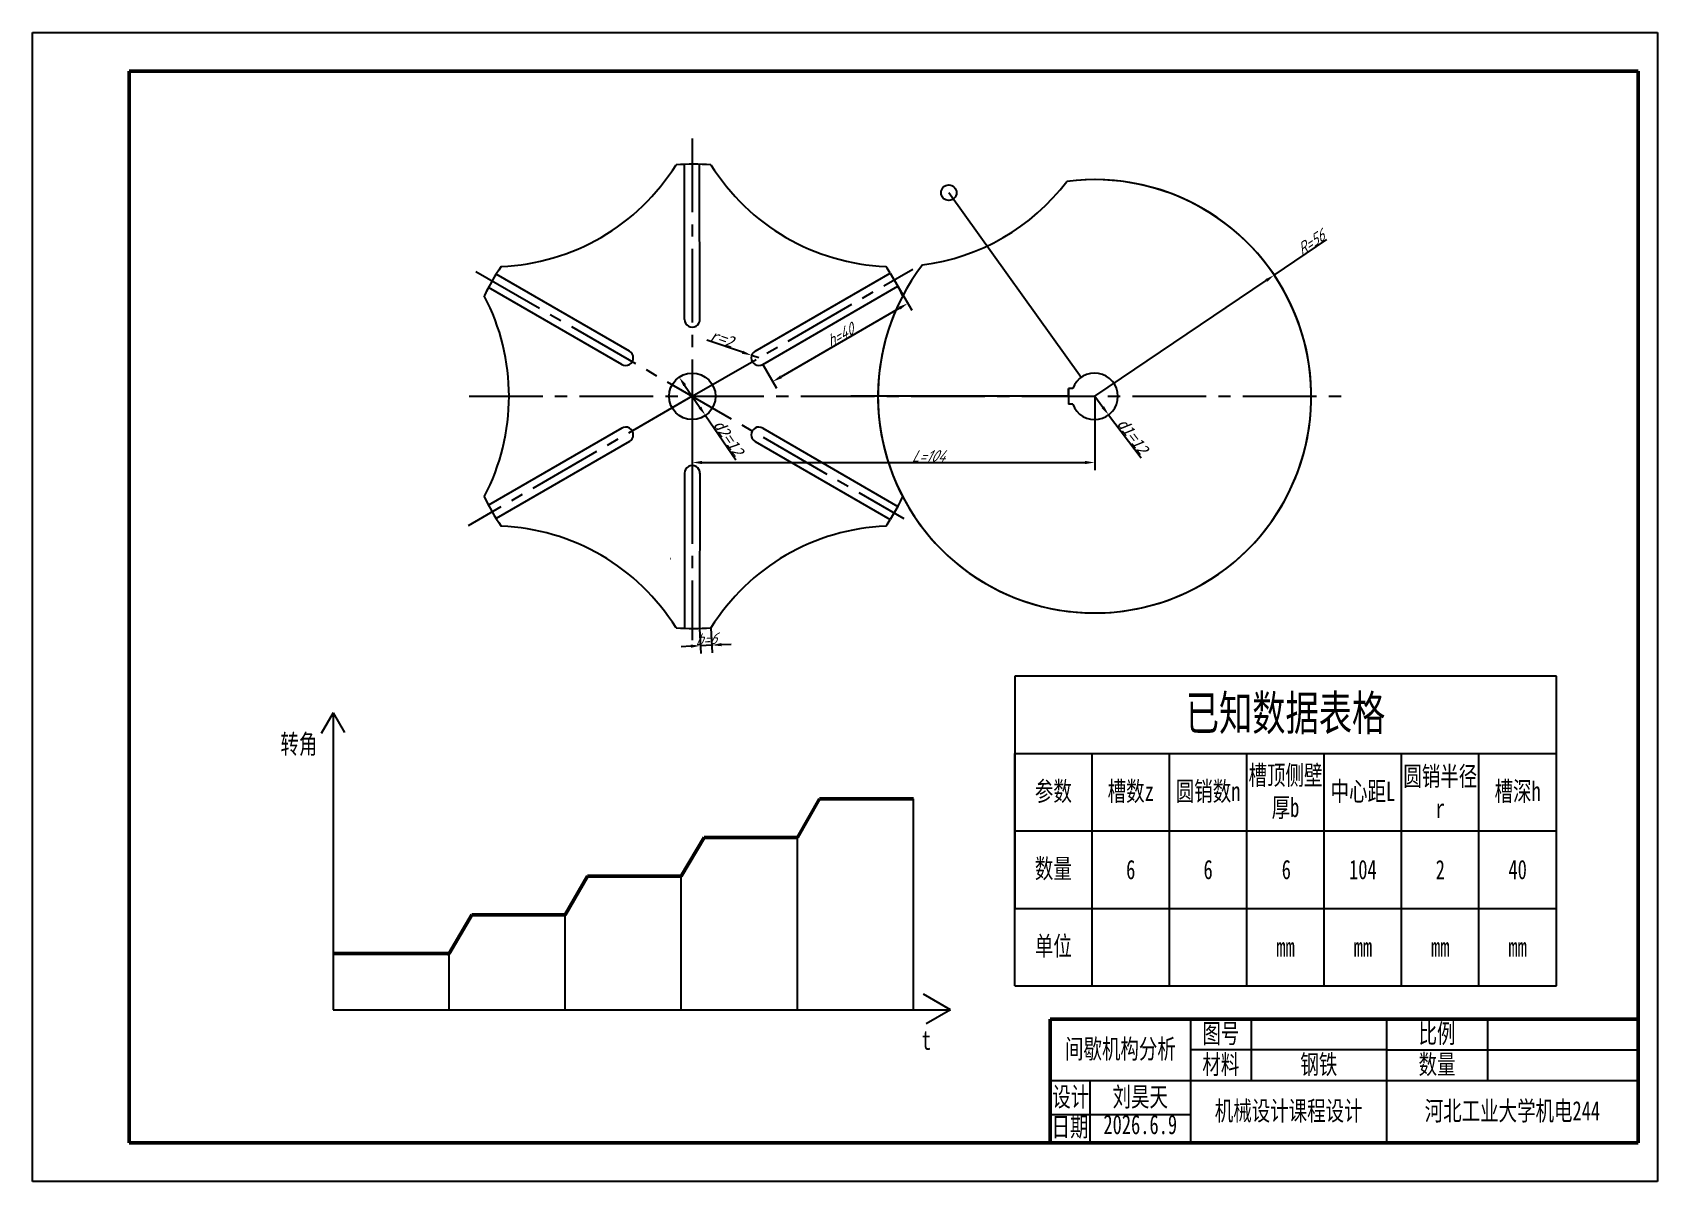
# Model space of a CAD drawing. Header units: millimetres. Extents: x 168 to 588, y -69 to 228.
import ezdxf

# ---------------------------------------------------------------- set-up
doc = ezdxf.new("R2010")
doc.units = ezdxf.units.MM
doc.linetypes.add('CENTER2', pattern=[28.575, 19.05, -3.175, 3.175, -3.175])
for name, color, linetype, lineweight in [('尺寸标注', 230, 'Continuous', 25), ('点画线', 80, 'CENTER2', 25), ('粗实线', 7, 'Continuous', 50), ('粗直线', 200, 'Continuous', 50), ('细实线', 7, 'Continuous', 25), ('细直线', 160, 'Continuous', 25)]:
    doc.layers.add(name, color=color, linetype=linetype, lineweight=lineweight)
doc.styles.add('标注', font='gbeitc.shx', dxfattribs={"oblique": 15, "height": 3})
doc.styles.add('汉字', font='simfang.ttf', dxfattribs={"width": 0.7, "height": 5})
doc.dimstyles.new('240843-标注', dxfattribs={"dimtxt": 3, "dimasz": 2.5, "dimexe": 2, "dimexo": 0, "dimgap": 0.2, "dimtad": 1, "dimdsep": 46, "dimtxsty": '标注', "dimcen": 2.5, "dimadec": 0, "dimazin": 0, "dimtfac": 1, "dimtmove": 0, "dimatfit": 2, "dimfxl": 1, "dimarcsym": 0})

# ---------------------------------------------------------------- blocks, each defined once
blk = doc.blocks.new('*D26')
at = {"layer": 'Defpoints', "color": 0, "transparency": 16777216}
for p in [(353.78, 144.46), (355.68, 143.82)]:
    blk.add_point(p, dxfattribs=at)
at = {"layer": '尺寸标注', "color": 0, "lineweight": -2, "transparency": 16777216}
for p, q in [((351.42, 145.26), (342.21, 148.36)), ((355.68, 143.82), (353.78, 144.46))]:
    blk.add_line(p, q, dxfattribs=at)
at = {"layer": '尺寸标注', "color": 0, "transparency": 16777216}
blk.add_solid([(351.55, 145.66), (351.28, 144.87), (353.78, 144.46)], dxfattribs=at)
at = {"layer": '尺寸标注', "color": 0, "transparency": 16777216, "insert": (346.17, 148.82), "char_height": 3, "width": 3.6654, "attachment_point": 5, "rotation": 341.3638, "style": '标注'}
blk.add_mtext('{\\fSimSun|b0|i0|c134|p2;r=2}', dxfattribs=at)
blk = doc.blocks.new('*D27')
at = {"layer": 'Defpoints', "color": 0, "transparency": 16777216}
for p in [(391.59, 162.32), (356.69, 142.09), (359.25, 137.67)]:
    blk.add_point(p, dxfattribs=at)
at = {"layer": '尺寸标注', "color": 0, "lineweight": -2, "transparency": 16777216}
for p, q in [((391.59, 162.32), (395.16, 156.17)), ((391.99, 156.65), (361.41, 138.92)), ((356.69, 142.09), (360.25, 135.94))]:
    blk.add_line(p, q, dxfattribs=at)
at = {"layer": '尺寸标注', "color": 0, "transparency": 16777216}
for points in [[(391.78, 157.01), (392.2, 156.29), (394.15, 157.9)], [(361.2, 139.28), (361.62, 138.56), (359.25, 137.67)]]:
    blk.add_solid(points, dxfattribs=at)
at = {"layer": '尺寸标注', "color": 0, "transparency": 16777216, "insert": (376.52, 149.64), "char_height": 3, "attachment_point": 5, "rotation": 30.0945, "style": '标注'}
blk.add_mtext('h=40', dxfattribs=at)
blk = doc.blocks.new('*D28')
at = {"layer": 'Defpoints', "color": 0, "transparency": 16777216}
for p in [(488.86, 165.21), (442.45, 133.87)]:
    blk.add_point(p, dxfattribs=at)
at = {"layer": '尺寸标注', "color": 0, "lineweight": -2, "transparency": 16777216}
for p, q in [((488.86, 165.21), (502.44, 174.37)), ((442.45, 133.87), (486.79, 163.81))]:
    blk.add_line(p, q, dxfattribs=at)
at = {"layer": '尺寸标注', "color": 0, "transparency": 16777216}
blk.add_solid([(486.55, 164.15), (487.02, 163.46), (488.86, 165.21)], dxfattribs=at)
at = {"layer": '尺寸标注', "color": 0, "transparency": 16777216, "insert": (498.25, 173.6), "char_height": 3, "attachment_point": 5, "rotation": 34.0227, "style": '标注'}
blk.add_mtext('R=56', dxfattribs=at)
blk = doc.blocks.new('*D29')
at = {"layer": 'Defpoints', "color": 0, "transparency": 16777216}
for p in [(338.45, 133.87), (442.45, 133.87), (442.45, 116.76)]:
    blk.add_point(p, dxfattribs=at)
at = {"layer": '尺寸标注', "color": 0, "lineweight": -2, "transparency": 16777216}
for p, q in [((338.45, 133.87), (338.45, 114.76)), ((442.45, 133.87), (442.45, 114.76)), ((340.95, 116.76), (439.95, 116.76))]:
    blk.add_line(p, q, dxfattribs=at)
at = {"layer": '尺寸标注', "color": 0, "transparency": 16777216}
for points in [[(340.95, 117.18), (340.95, 116.35), (338.45, 116.76)], [(439.95, 117.18), (439.95, 116.35), (442.45, 116.76)]]:
    blk.add_solid(points, dxfattribs=at)
at = {"layer": '尺寸标注', "color": 0, "transparency": 16777216, "insert": (399.44, 118.46), "char_height": 3, "attachment_point": 5, "style": '标注'}
blk.add_mtext('L=104', dxfattribs=at)
blk = doc.blocks.new('*D30')
at = {"layer": 'Defpoints', "color": 0, "transparency": 16777216}
for p in [(442.45, 133.87), (446.06, 129.08)]:
    blk.add_point(p, dxfattribs=at)
at = {"layer": '尺寸标注', "color": 0, "lineweight": -2, "transparency": 16777216}
for p, q in [((442.45, 133.87), (444.55, 131.08)), ((446.06, 129.08), (454.43, 117.97))]:
    blk.add_line(p, q, dxfattribs=at)
at = {"layer": '尺寸标注', "color": 0, "transparency": 16777216}
blk.add_solid([(444.89, 131.33), (444.22, 130.83), (446.06, 129.08)], dxfattribs=at)
at = {"layer": '尺寸标注', "color": 0, "transparency": 16777216, "insert": (452.36, 123.56), "char_height": 3, "attachment_point": 5, "rotation": 307.0131, "style": '标注'}
blk.add_mtext('{\\fSimSun|b0|i0|c134|p2;d1=12}', dxfattribs=at)
blk = doc.blocks.new('*D31')
at = {"layer": 'Defpoints', "color": 0, "transparency": 16777216}
for p in [(335.05, 138.82), (341.84, 128.93)]:
    blk.add_point(p, dxfattribs=at)
at = {"layer": '尺寸标注', "color": 0, "lineweight": -2, "transparency": 16777216}
for p, q in [((336.47, 136.76), (340.43, 130.99)), ((341.84, 128.93), (349.71, 117.45))]:
    blk.add_line(p, q, dxfattribs=at)
at = {"layer": '尺寸标注', "color": 0, "transparency": 16777216}
for points in [[(336.81, 136.99), (336.12, 136.52), (335.05, 138.82)], [(340.77, 131.22), (340.08, 130.75), (341.84, 128.93)]]:
    blk.add_solid(points, dxfattribs=at)
at = {"layer": '尺寸标注', "color": 0, "transparency": 16777216, "insert": (347.89, 123.12), "char_height": 3, "attachment_point": 5, "rotation": 304.4618, "style": '标注'}
blk.add_mtext('{\\fSimSun|b0|i0|c134|p2;d2=12}', dxfattribs=at)
blk = doc.blocks.new('*D32')
at = {"layer": 'Defpoints', "color": 0, "transparency": 16777216}
for p in [(340.33, 73.89), (343.28, 74.04), (340.56, 69.41)]:
    blk.add_point(p, dxfattribs=at)
at = {"layer": '尺寸标注', "color": 0, "lineweight": -2, "transparency": 16777216}
for p, q in [((340.33, 73.89), (340.66, 67.41)), ((343.28, 74.04), (343.61, 67.56)), ((338.06, 69.29), (335.57, 69.16)), ((343.51, 69.56), (340.56, 69.41)), ((346, 69.69), (348.5, 69.82))]:
    blk.add_line(p, q, dxfattribs=at)
at = {"layer": '尺寸标注', "color": 0, "transparency": 16777216}
for points in [[(338.04, 69.7), (338.09, 68.87), (340.56, 69.41)], [(345.98, 70.1), (346.03, 69.27), (343.51, 69.56)]]:
    blk.add_solid(points, dxfattribs=at)
at = {"layer": '尺寸标注', "color": 0, "transparency": 16777216, "insert": (341.95, 71.18), "char_height": 3, "attachment_point": 5, "rotation": 2.9078, "style": '标注'}
blk.add_mtext('b=6', dxfattribs=at)

msp = doc.modelspace()

# ---------------------------------------------------------------- linework, layer by layer
at = {"layer": '点画线'}
for p, q in [((338.4459, 200.5516), (338.4459, 70.8084)), ((282.4935, 166.1764), (393.1679, 102.2784)), ((338.4459, 133.8722), (395.4427, 166.7793)), ((338.4459, 133.8722), (280.4801, 100.4057)), ((280.74, 133.8722), (506.1292, 133.8722))]:
    msp.add_line(p, q, dxfattribs=at)
at = {"layer": '粗实线'}
for p, q in [((365.6084, 19.8331), (371.3171, 29.8331)), ((371.3171, 29.8331), (395.6084, 29.8331)), ((335.6084, 9.8331), (341.5133, 19.8331)), ((341.5133, 19.8331), (365.6084, 19.8331)), ((305.6084, -0.1669), (311.3392, 9.8331)), ((311.3392, 9.8331), (335.6084, 9.8331)), ((275.6084, -10.1669), (281.4369, -0.1669)), ((281.4369, -0.1669), (305.6084, -0.1669)), ((245.6084, -10.1669), (275.6084, -10.1669)), ((430.9539, -27.085), (430.9539, -59.085))]:
    msp.add_line(p, q, dxfattribs=at)
at = {"layer": '粗实线', "color": 18, "true_color": 0x000000}
msp.add_line((430.9539, -27.085), (582.9201, -27.085), dxfattribs=at)
at = {"layer": '粗直线', "color": 18, "true_color": 0x000000}
for p, q in [((192.9201, 217.915), (192.9201, -59.085)), ((192.9201, 217.915), (582.9201, 217.915)), ((582.9201, 217.915), (582.9201, -59.085)), ((192.9201, -59.085), (582.9201, -59.085))]:
    msp.add_line(p, q, dxfattribs=at)
at = {"layer": '细实线'}
for p, q in [((336.4304, 153.7707), (336.3992, 193.8256)), ((340.4304, 153.7738), (340.3331, 193.8517)), ((438.9522, 138.7502), (404.7479, 186.507)), ((322.212, 145.5543), (287.7472, 165.4525)), ((354.6798, 145.5543), (389.6121, 165.7225)), ((389.6121, 165.7225), (391.5897, 162.3223)), ((320.212, 142.0902), (285.7871, 162.0411)), ((356.6798, 142.0902), (391.5897, 162.3223)), ((436.789, 135.8722), (435.6459, 135.8722)), ((435.6459, 133.8722), (435.6459, 135.8722)), ((435.6459, 135.8722), (435.6459, 131.8722)), ((435.6459, 133.8722), (379.4459, 133.8722)), ((436.789, 131.8722), (435.6459, 131.8722)), ((320.212, 125.6543), (285.7871, 105.7033)), ((322.212, 122.1902), (287.7472, 102.2919)), ((354.6798, 122.1902), (389.6121, 102.022)), ((356.6798, 125.6543), (391.5897, 105.4222)), ((336.4304, 113.9738), (336.3992, 73.9188)), ((340.4304, 113.9707), (340.3331, 73.8927)), ((391.5897, 105.4222), (389.6121, 102.022)), ((421.7741, 61.5176), (421.7741, 1.5176)), ((561.7741, 61.5176), (421.7741, 61.5176)), ((561.7741, -18.4824), (561.7741, 61.5176)), ((245.6084, 52.0803), (242.5167, 46.7253)), ((245.6084, 52.0803), (245.6084, -24.7079)), ((245.6084, 52.0803), (248.5539, 46.9785)), ((421.7741, 21.5176), (421.7741, 41.5176)), ((421.7741, 41.5176), (561.7741, 41.5176)), ((441.7741, -18.4824), (441.7741, 41.5176)), ((461.7741, -18.4824), (461.7741, 41.5176)), ((481.7741, -18.4824), (481.7741, 41.5176)), ((501.7741, -18.4824), (501.7741, 41.5176)), ((521.7741, -18.4824), (521.7741, 41.5176)), ((541.7741, -18.4824), (541.7741, 41.5176)), ((395.6084, -24.7079), (395.6084, 29.8331)), ((421.7741, -18.4824), (421.7741, 21.5176)), ((421.7741, 21.5176), (561.7741, 21.5176)), ((365.6084, -24.7079), (365.6084, 19.8331)), ((335.6084, -24.7079), (335.6084, 9.8331)), ((421.7741, 1.5176), (561.7741, 1.5176)), ((305.6084, -24.7079), (305.6084, -0.1669)), ((275.6084, -24.7079), (275.6084, -10.1669)), ((405.2072, -24.7079), (398.2171, -20.6722)), ((421.7741, -18.4824), (561.7741, -18.4824)), ((421.7741, -18.4824), (441.7741, -18.4824)), ((441.7741, -18.4824), (461.7741, -18.4824)), ((461.7741, -18.4824), (481.7741, -18.4824)), ((481.7741, -18.4824), (501.7741, -18.4824)), ((501.7741, -18.4824), (521.7741, -18.4824)), ((521.7741, -18.4824), (541.7741, -18.4824)), ((245.6084, -24.7079), (405.2072, -24.7079)), ((245.6084, -24.7079), (275.6084, -24.7079)), ((275.6084, -24.7079), (305.6084, -24.7079)), ((305.6084, -24.7079), (335.6084, -24.7079)), ((335.6084, -24.7079), (365.6084, -24.7079)), ((365.6084, -24.7079), (395.6084, -24.7079)), ((405.2072, -24.7079), (398.8716, -28.3658)), ((467.2554, -27.085), (467.2554, -59.085)), ((482.8613, -27.085), (482.8613, -43.085)), ((543.9695, -27.085), (543.9695, -43.085)), ((517.9201, -35.085), (467.2554, -35.085)), ((467.2554, -43.085), (430.9539, -43.085)), ((441.2102, -43.085), (441.2102, -59.085)), ((552.9201, -43.085), (467.2554, -43.085)), ((467.2554, -51.8466), (430.9539, -51.8466))]:
    msp.add_line(p, q, dxfattribs=at)
for centre, radius in [((404.7479, 186.507), 2), ((338.4459, 133.8722), 6)]:
    msp.add_circle(centre, radius, dxfattribs=at)
for centre, radius, start, end in [((286.7637, 223.3884), 56, 272.317828, 327.986817), ((338.7637, 133.8722), 60, 85.683325, 94.316675), ((390.7637, 223.3884), 56, 212.013183, 267.682172), ((442.4459, 133.8722), 56, 157.173564, 97.35327), ((442.4459, 133.8722), 56, 142.64673, 97.35327), ((390.7637, 223.3884), 56, 277.35327, 322.64673), ((338.4459, 133.8722), 42, 92.679732, 92.729403), ((338.4459, 133.8722), 42, 92.679732, 92.729403), ((338.4459, 133.8722), 42, 92.679732, 92.729403), ((338.4459, 133.8722), 42, 92.679732, 92.729403), ((338.4459, 133.8722), 42, 92.679732, 92.729403), ((338.4459, 133.8722), 42, 92.679732, 92.729403), ((338.7637, 133.8722), 60, 145.98797, 154.331037), ((338.7637, 133.8722), 60, 32.062041, 34.01203), ((338.7637, 133.8722), 60, 151.694828, 154.331037), ((235.0815, 133.8722), 56, 332.347253, 27.652747), ((338.7637, 133.8722), 60, 25.668963, 28.305172), ((338.4459, 133.8722), 42, 147.270597, 147.320268), ((338.4459, 133.8722), 42, 147.270597, 147.320268), ((338.4459, 133.8722), 42, 147.270597, 147.320268), ((338.4459, 133.8722), 42, 147.270597, 147.320268), ((338.4459, 133.8722), 42, 147.270597, 147.320268), ((338.4459, 133.8722), 42, 147.270597, 147.320268), ((338.4459, 133.8722), 42, 147.270597, 147.320268), ((338.4304, 153.7722), 2, 180.04458, 0.233555), ((338.4459, 133.8722), 42, 27.270597, 27.320268), ((321.212, 143.8222), 2, 239.811025, 60), ((355.6798, 143.8222), 2, 120, 300.188975), ((442.4459, 133.8722), 6, 199.471221, 160.528779), ((321.212, 123.9222), 2, 300, 120.188975), ((355.6798, 123.9222), 2, 59.811025, 240), ((338.4459, 133.8722), 42, 207.270597, 207.320268), ((338.4459, 133.8722), 42, 207.270597, 207.320268), ((338.4459, 133.8722), 42, 207.270597, 207.320268), ((338.4304, 113.9722), 2, 359.766445, 179.95542), ((334.7637, 133.8722), 42, 332.679732, 332.729403), ((334.7637, 133.8722), 42, 332.679732, 332.729403), ((338.7637, 133.8722), 60, 205.668963, 208.305172), ((338.7637, 133.8722), 60, 205.668963, 214.01203), ((338.7637, 133.8722), 60, 331.694828, 334.331037), ((338.7637, 133.8722), 60, 325.98797, 327.937959), ((286.7637, 44.356), 56, 32.013183, 87.682172), ((390.7637, 44.356), 56, 92.317828, 147.986817), ((334.7637, 133.8722), 42, 267.270597, 267.320268), ((334.7637, 133.8722), 42, 267.270597, 267.320268), ((338.7637, 133.8722), 60, 265.683325, 274.316675), ((390.7637, 44.356), 56, 335.630069, 335.931474), ((286.7637, 44.356), 56, 256.811142, 258.509758)]:
    msp.add_arc(centre, radius, start, end, dxfattribs=at)
at = {"layer": '细直线', "color": 18, "true_color": 0x000000}
for p, q in [((167.9201, 227.915), (587.9201, 227.915)), ((167.9201, -69.085), (167.9201, 227.915)), ((587.9201, 227.915), (587.9201, -69.085)), ((517.9201, -59.085), (517.9201, -27.085)), ((517.9201, -35.085), (582.9201, -35.085)), ((582.9201, -43.085), (552.9201, -43.085)), ((587.9201, -69.085), (167.9201, -69.085))]:
    msp.add_line(p, q, dxfattribs=at)

# ---------------------------------------------------------------- texts
at = {"layer": '粗实线', "insert": (550.4201, -51.085), "char_height": 5, "attachment_point": 5, "style": '汉字'}
msp.add_mtext_dynamic_manual_height_columns('河北工业大学机电244', width=65, gutter_width=25, heights=[0], dxfattribs=at)
at = {"layer": '细实线', "style": '汉字'}
for s, width, insert, char_height, attachment_point in [('已知数据表格', 140, (491.7741, 51.5176), 9, 5), ('转角', 9.074181, (231.9971, 46.4811), 5, 1), ('槽顶侧壁厚b', 20, (491.7741, 31.5176), 5, 5), ('圆销半径r', 20, (531.7741, 31.5176), 5, 5), ('参数', 20, (431.7741, 31.5176), 5, 5), ('槽数z', 20, (451.7741, 31.5176), 5, 5), ('圆销数n', 20, (471.7741, 31.5176), 5, 5), ('中心距L', 20, (511.7741, 31.5176), 5, 5), ('槽深h', 20, (551.7741, 31.5176), 5, 5), ('数量', 20, (431.7741, 11.5176), 5, 5), ('6', 20, (451.7741, 11.5176), 5, 5), ('6', 20, (471.7741, 11.5176), 5, 5), ('6', 20, (491.9839, 11.5176), 5, 5), ('104', 20, (511.7741, 11.5176), 5, 5), ('2', 20, (531.7741, 11.5176), 5, 5), ('40', 20, (551.7741, 11.5176), 5, 5), ('单位', 20, (431.7741, -8.4824), 5, 5), ('mm', 20, (491.7741, -8.4824), 5, 5), ('mm', 20, (511.7741, -8.4824), 5, 5), ('mm', 20, (531.7741, -8.4824), 5, 5), ('mm', 20, (551.7741, -8.4824), 5, 5), ('图号', 15.605907, (475.0584, -31.085), 5, 5), ('比例', 26.049371, (530.9448, -31.085), 5, 5), ('t', 14.303264, (397.7344, -30.0479), 5, 1), ('间歇机构分析', 36.301453, (449.1047, -35.085), 5, 5), ('材料', 15.605907, (475.0584, -39.085), 5, 5), ('钢铁', 35.05878, (500.3907, -39.085), 5, 5), ('数量', 26.049371, (530.9448, -39.085), 5, 5), ('设计', 9.880521, (436.2699, -47.4658), 5, 5), ('刘昊天', 26.045239, (454.2328, -47.4658), 5, 5), ('机械设计课程设计', 45.34652, (492.5877, -51.085), 5, 5), ('日期', 10.256215, (436.0821, -55.2181), 5, 5), ('2026.6.9', 26.045239, (454.2328, -54.3895), 5, 5)]:
    msp.add_mtext_dynamic_manual_height_columns(s, width=width, gutter_width=25, heights=[0], dxfattribs=dict(at, insert=insert, char_height=char_height, attachment_point=attachment_point))
at = {"layer": '细直线', "insert": (485.4201, -35.085), "char_height": 10, "attachment_point": 5, "style": '汉字'}
msp.add_mtext_dynamic_manual_height_columns('{\\C141; }', width=65, gutter_width=25, heights=[0], dxfattribs=at)

# ---------------------------------------------------------------- dimensions: what is measured, and where the dimension line sits
at = {"layer": '尺寸标注'}
for center, mpoint, text, picture, middle in [((442.4459, 133.8722), (488.8596, 165.2054), 'R=56', '*D28', (499.2001, 172.1862)), ((355.6798, 143.8222), (353.7846, 144.4613), '{\\fSimSun|b0|i0|c134|p2;r=2}', '*D26', (345.6306, 147.2112)), ((442.4459, 133.8722), (446.0579, 129.0812), '{\\fSimSun|b0|i0|c134|p2;d1=12}', '*D30', (450.9988, 122.5275))]:
    dim = msp.add_radius_dim(center=center, mpoint=mpoint, text=text, dimstyle='240843-标注', override={"dimlfac": 2}, dxfattribs=at)
    dim.commit()
    dim.dimension.update_dxf_attribs({"geometry": picture, "text_midpoint": middle, "dimtype": 164})
for base, p1, p2, angle, text, picture, middle in [((359.2489, 137.6704), (391.5897, 162.3223), (356.6855, 142.0935), 210.094487, 'h=40', '*D27', (377.3677, 148.1712)), ((442.4459, 116.7619), (338.4459, 133.8722), (442.4459, 133.8722), 0, 'L=104', '*D29', (399.438, 116.7619)), ((340.5607, 69.412), (343.2798, 74.0424), (340.3331, 73.8927), 182.907776, 'b=6', '*D32', (342.0341, 69.4868))]:
    dim = msp.add_linear_dim(base=base, p1=p1, p2=p2, angle=angle, text=text, dimstyle='240843-标注', override={"dimlfac": 2}, dxfattribs=at)
    dim.commit()
    dim.dimension.update_dxf_attribs({"geometry": picture, "text_midpoint": middle, "dimtype": 161})
dim = msp.add_diameter_dim_2p(p1=(335.0507, 138.8192), p2=(341.841, 128.9252), text='{\\fSimSun|b0|i0|c134|p2;d2=12}', dimstyle='240843-标注', override={"dimlfac": 2}, dxfattribs=at)
dim.commit()
dim.dimension.update_dxf_attribs({"geometry": '*D31', "text_midpoint": (346.4853, 122.1581), "dimtype": 163})

doc.saveas('drawing.dxf')
